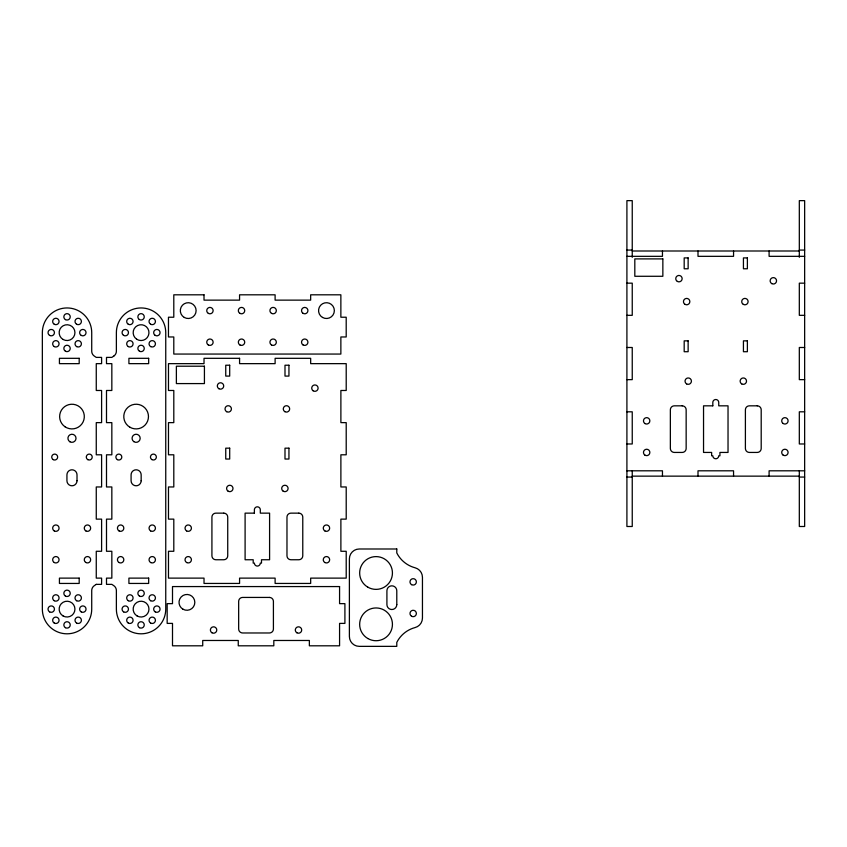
<?xml version="1.0" encoding="UTF-8"?>
<svg xmlns="http://www.w3.org/2000/svg" width="847" height="847" viewBox="0 0 847 847"><rect width="100%" height="100%" fill="white"/><g stroke="black" fill="none" stroke-linecap="round" stroke-linejoin="round"><path stroke-width="1.27" d="M626.907 250.077L632.243 250.077M799.314 250.077L804.65 250.077M632.243 250.998L799.314 250.998M626.907 256.334L662.46 256.334L662.46 250.998M804.65 256.334L769.097 256.334L769.097 250.998M626.907 283.163L632.243 283.163L632.243 315.328L626.907 315.328M804.65 283.163L799.314 283.163L799.314 315.328L804.65 315.328M626.907 347.492L632.243 347.492L632.243 379.647L626.907 379.647M804.65 347.492L799.314 347.492L799.314 379.647L804.65 379.647M626.907 411.811L632.243 411.811L632.243 443.976L626.907 443.976M804.65 411.811L799.314 411.811L799.314 443.976L804.65 443.976M626.907 470.805L662.46 470.805L662.46 476.141M804.65 470.805L769.097 470.805L769.097 476.141M632.243 476.141L799.314 476.141M626.907 477.062L632.243 477.062M799.314 477.062L804.65 477.062M799.314 257.319L799.314 200.644L804.65 200.644L804.65 526.495L799.314 526.495L799.314 470.805M733.555 250.998L733.555 256.334L698.002 256.334L698.002 250.998M733.555 476.141L733.555 470.805L698.002 470.805L698.002 476.141M632.243 257.319L632.243 200.644L626.907 200.644L626.907 526.495L632.243 526.495L632.243 470.805M113.742 356.121L111.836 357.392L106.5 357.392L106.5 363.649L111.836 363.649L111.836 390.478L106.5 390.478L106.5 422.632L111.836 422.632L111.836 454.797L106.5 454.797L106.5 486.961L111.836 486.961L111.836 519.126L106.5 519.126L106.5 551.281L111.836 551.281L111.836 578.12L106.5 578.12L106.5 584.366L111.836 584.366L113.742 585.637A5.929 5.929 0 0 1 116.378 590.571L116.378 609.12A24.69 24.69 0 0 0 141.057 633.81A24.69 24.69 0 0 0 165.747 609.12L165.747 332.638A24.69 24.69 0 0 0 141.057 307.948A24.69 24.69 0 0 0 116.378 332.638L116.378 351.187A5.929 5.929 0 0 1 113.742 356.121M96.262 584.366L94.356 585.637A5.929 5.929 0 0 0 91.72 590.571L91.72 609.12A24.69 24.69 0 0 1 67.04 633.81A24.69 24.69 0 0 1 42.35 609.12L42.35 332.638A24.69 24.69 0 0 1 67.04 307.948A24.69 24.69 0 0 1 91.72 332.638L91.72 351.187A5.929 5.929 0 0 0 94.356 356.121L96.262 357.392L101.598 357.392L101.598 363.649L96.262 363.649L96.262 390.478L101.598 390.478L101.598 422.632L96.262 422.632L96.262 454.797L101.598 454.797L101.598 486.961L96.262 486.961L96.262 519.126L101.598 519.126L101.598 551.281L96.262 551.281L96.262 578.12L101.598 578.12L101.598 584.366L96.262 584.366M688.135 257.911L684.185 257.911L684.185 268.774L688.135 268.774L688.135 257.911M747.382 257.911L743.433 257.911L743.433 268.774L747.382 268.774L747.382 257.911M662.852 258.896L634.816 258.896L634.816 276.281L662.852 276.281L662.852 258.896M204.011 294.809L173.794 294.809L173.794 317.223L168.468 317.223L168.468 336.968L173.794 336.968L173.794 354.057L340.865 354.057L340.865 336.968L346.201 336.968L346.201 317.223L340.865 317.223L340.865 294.809L310.658 294.809L310.658 300.134L275.106 300.134L275.106 294.809L239.563 294.809L239.563 300.134L204.011 300.134L204.011 294.809M688.135 340.854L684.185 340.854L684.185 351.717L688.135 351.717L688.135 340.854M747.382 340.854L743.433 340.854L743.433 351.717L747.382 351.717L747.382 340.854M79.184 358.313L59.428 358.313L59.428 363.649L79.184 363.649L79.184 358.313M148.67 358.313L128.913 358.313L128.913 363.649L148.67 363.649L148.67 358.313M239.574 358.313L204.021 358.313L204.021 363.649L168.479 363.649L168.479 390.478L173.804 390.478L173.804 422.632L168.479 422.632L168.479 454.797L173.804 454.797L173.804 486.961L168.479 486.961L168.479 519.126L173.804 519.126L173.804 551.281L168.479 551.281L168.479 578.12L204.021 578.12L204.021 583.445L239.574 583.445L239.574 578.12L275.116 578.12L275.116 583.445L310.669 583.445L310.669 578.12L346.211 578.12L346.211 551.281L340.886 551.281L340.886 519.126L346.211 519.126L346.211 486.961L340.886 486.961L340.886 454.797L346.211 454.797L346.211 422.632L340.886 422.632L340.886 390.478L346.211 390.478L346.211 363.649L310.669 363.649L310.669 358.313L275.116 358.313L275.116 363.649L239.574 363.649L239.574 358.313M229.696 365.226L225.747 365.226L225.747 376.089L229.696 376.089L229.696 365.226M288.943 365.226L284.994 365.226L284.994 376.089L288.943 376.089L288.943 365.226M204.423 366.211L176.377 366.211L176.377 383.585L204.423 383.585L204.423 366.211M682.206 405.829L674.307 405.829A3.949 3.949 0 0 0 670.358 409.779L670.358 448.487A3.949 3.949 0 0 0 674.307 452.436L682.206 452.436A3.949 3.949 0 0 0 686.155 448.487L686.155 409.779A3.949 3.949 0 0 0 682.206 405.829M712.814 405.829L703.539 405.829L703.539 452.436L711.639 452.436L711.639 455.792L712.814 455.792A2.965 2.965 0 0 0 715.779 458.756A2.965 2.965 0 0 0 718.743 455.792L719.929 455.792L719.929 452.436L728.028 452.436L728.028 405.829L718.743 405.829L718.743 402.473A2.965 2.965 0 0 0 715.779 399.509A2.965 2.965 0 0 0 712.814 402.473L712.814 405.829M757.25 405.829L749.351 405.829A3.949 3.949 0 0 0 745.402 409.779L745.402 448.487A3.949 3.949 0 0 0 749.351 452.436L757.25 452.436A3.949 3.949 0 0 0 761.199 448.487L761.199 409.779A3.949 3.949 0 0 0 757.25 405.829M229.696 448.169L225.747 448.169L225.747 459.032L229.696 459.032L229.696 448.169M288.943 448.169L284.994 448.169L284.994 459.032L288.943 459.032L288.943 448.169M223.777 513.144L215.879 513.144A3.949 3.949 0 0 0 211.919 517.094L211.919 555.801A3.949 3.949 0 0 0 215.879 559.751L223.777 559.751A3.949 3.949 0 0 0 227.727 555.801L227.727 517.094A3.949 3.949 0 0 0 223.777 513.144M254.386 513.144L245.101 513.144L245.101 559.751L253.2 559.751L253.2 563.107L254.386 563.107A2.965 2.965 0 0 0 257.35 566.071A2.965 2.965 0 0 0 260.304 563.107L261.49 563.107L261.49 559.751L269.59 559.751L269.59 513.144L260.304 513.144L260.304 509.788A2.965 2.965 0 0 0 257.35 506.824A2.965 2.965 0 0 0 254.386 509.788L254.386 513.144M298.822 513.144L290.923 513.144A3.949 3.949 0 0 0 286.974 517.094L286.974 555.801A3.949 3.949 0 0 0 290.923 559.751L298.822 559.751A3.949 3.949 0 0 0 302.771 555.801L302.771 517.094A3.949 3.949 0 0 0 298.822 513.144M396.788 548.994L359.266 548.994A9.878 9.878 0 0 0 349.388 558.872L349.388 636.478A9.878 9.878 0 0 0 359.266 646.356L396.788 646.356L396.788 642.407A28.756 28.756 0 0 1 415.104 627.563A9.878 9.878 0 0 0 422.452 618.014L422.452 577.336A9.878 9.878 0 0 0 415.104 567.786A28.756 28.756 0 0 1 396.788 552.943L396.788 548.994M79.184 578.12L59.428 578.12L59.428 583.445L79.184 583.445L79.184 578.12M148.67 578.12L128.913 578.12L128.913 583.445L148.67 583.445L148.67 578.12M339.573 586.569L172.502 586.569L172.502 603.646L167.166 603.646L167.166 623.392L172.502 623.392L172.502 645.806L202.719 645.806L202.719 640.48L238.261 640.48L238.261 645.806L273.814 645.806L273.814 640.48L309.356 640.48L309.356 645.806L339.573 645.806L339.573 623.392L344.909 623.392L344.909 603.646L339.573 603.646L339.573 586.569M269.462 597.431L242.613 597.431A3.949 3.949 0 0 0 238.663 601.381L238.663 629.025A3.949 3.949 0 0 0 242.613 632.974L269.462 632.974A3.949 3.949 0 0 0 273.412 629.025L273.412 601.381A3.949 3.949 0 0 0 269.462 597.431M396.788 604.589L396.788 590.761A4.934 4.934 0 0 0 391.843 585.828A4.934 4.934 0 0 0 386.91 590.761L386.91 604.589A4.934 4.934 0 0 0 391.843 609.522A4.934 4.934 0 0 0 396.788 604.589M141.163 480.757L141.163 474.828A5.04 5.04 0 0 0 136.123 469.789A5.04 5.04 0 0 0 131.084 474.828L131.084 480.757A5.04 5.04 0 0 0 136.123 485.786A5.04 5.04 0 0 0 141.163 480.757M77.013 480.757L77.013 474.828A5.04 5.04 0 0 0 71.974 469.789A5.04 5.04 0 0 0 66.934 474.828L66.934 480.757A5.04 5.04 0 0 0 71.974 485.786A5.04 5.04 0 0 0 77.013 480.757M139.459 596.087A3.197 3.197 0 0 0 144.265 593.323A3.197 3.197 0 0 0 139.459 590.55A3.197 3.197 0 0 0 139.459 596.087M139.268 319.488A3.197 3.197 0 0 0 144.255 317.064A3.197 3.197 0 0 0 139.66 313.962A3.197 3.197 0 0 0 139.268 319.488M150.639 623.064A3.197 3.197 0 0 0 155.435 620.29A3.197 3.197 0 0 0 150.639 617.516A3.197 3.197 0 0 0 150.639 623.064M136.632 339.181A7.898 7.898 0 0 0 148.945 333.199A7.898 7.898 0 0 0 137.606 325.534A7.898 7.898 0 0 0 136.632 339.181M139.459 627.691A3.197 3.197 0 0 0 144.265 624.917A3.197 3.197 0 0 0 139.459 622.153A3.197 3.197 0 0 0 139.459 627.691M151.74 459.508A2.965 2.965 0 0 0 156.356 457.264A2.965 2.965 0 0 0 152.111 454.394A2.965 2.965 0 0 0 151.74 459.508M155.266 611.894A3.197 3.197 0 0 0 160.062 609.12A3.197 3.197 0 0 0 155.266 606.346A3.197 3.197 0 0 0 155.266 611.894M150.639 600.724A3.197 3.197 0 0 0 155.435 597.95A3.197 3.197 0 0 0 150.639 595.176A3.197 3.197 0 0 0 150.639 600.724M139.459 351.209A3.197 3.197 0 0 0 144.265 348.435A3.197 3.197 0 0 0 139.459 345.671A3.197 3.197 0 0 0 139.459 351.209M137.108 615.96A7.898 7.898 0 0 0 148.966 609.12A7.898 7.898 0 0 0 137.108 602.281A7.898 7.898 0 0 0 137.108 615.96M150.639 562.524A3.197 3.197 0 0 0 155.435 559.751A3.197 3.197 0 0 0 150.639 556.977A3.197 3.197 0 0 0 150.639 562.524M150.639 324.242A3.197 3.197 0 0 0 155.435 321.468A3.197 3.197 0 0 0 150.639 318.694A3.197 3.197 0 0 0 150.639 324.242M150.639 530.921A3.197 3.197 0 0 0 155.435 528.147A3.197 3.197 0 0 0 150.639 525.384A3.197 3.197 0 0 0 150.639 530.921M155.065 335.285A3.197 3.197 0 0 0 160.051 332.871A3.197 3.197 0 0 0 155.467 329.758A3.197 3.197 0 0 0 155.065 335.285M119.035 530.921A3.197 3.197 0 0 0 123.831 528.147A3.197 3.197 0 0 0 119.035 525.384A3.197 3.197 0 0 0 119.035 530.921M129.951 427.259A12.345 12.345 0 0 0 148.469 416.576A12.345 12.345 0 0 0 129.951 405.882A12.345 12.345 0 0 0 129.951 427.259M128.289 346.582A3.197 3.197 0 0 0 133.085 343.808A3.197 3.197 0 0 0 128.289 341.045A3.197 3.197 0 0 0 128.289 346.582M123.471 335.285A3.197 3.197 0 0 0 128.458 332.871A3.197 3.197 0 0 0 123.863 329.758A3.197 3.197 0 0 0 123.471 335.285M128.289 324.242A3.197 3.197 0 0 0 133.085 321.468A3.197 3.197 0 0 0 128.289 318.694A3.197 3.197 0 0 0 128.289 324.242M150.639 346.582A3.197 3.197 0 0 0 155.435 343.808A3.197 3.197 0 0 0 150.639 341.045A3.197 3.197 0 0 0 150.639 346.582M128.289 623.064A3.197 3.197 0 0 0 133.085 620.29A3.197 3.197 0 0 0 128.289 617.516A3.197 3.197 0 0 0 128.289 623.064M128.289 600.724A3.197 3.197 0 0 0 133.085 597.95A3.197 3.197 0 0 0 128.289 595.176A3.197 3.197 0 0 0 128.289 600.724M123.662 611.894A3.197 3.197 0 0 0 128.458 609.12A3.197 3.197 0 0 0 123.662 606.346A3.197 3.197 0 0 0 123.662 611.894M133.858 441.647A4.044 4.044 0 0 0 140.168 438.587A4.044 4.044 0 0 0 134.355 434.649A4.044 4.044 0 0 0 133.858 441.647M117.362 459.625A2.965 2.965 0 0 0 121.809 457.052A2.965 2.965 0 0 0 117.362 454.49A2.965 2.965 0 0 0 117.362 459.625M119.035 562.524A3.197 3.197 0 0 0 123.831 559.751A3.197 3.197 0 0 0 119.035 556.977A3.197 3.197 0 0 0 119.035 562.524M65.441 596.087A3.197 3.197 0 0 0 70.237 593.323A3.197 3.197 0 0 0 65.441 590.55A3.197 3.197 0 0 0 65.441 596.087M65.441 319.615A3.197 3.197 0 0 0 70.237 316.842A3.197 3.197 0 0 0 65.441 314.068A3.197 3.197 0 0 0 65.441 319.615M54.261 623.064A3.197 3.197 0 0 0 59.068 620.29A3.197 3.197 0 0 0 54.261 617.516A3.197 3.197 0 0 0 54.261 623.064M63.091 339.478A7.898 7.898 0 0 0 74.938 332.638A7.898 7.898 0 0 0 63.091 325.799A7.898 7.898 0 0 0 63.091 339.478M65.441 627.691A3.197 3.197 0 0 0 70.237 624.917A3.197 3.197 0 0 0 65.441 622.153A3.197 3.197 0 0 0 65.441 627.691M53.213 459.625A2.965 2.965 0 0 0 57.66 457.052A2.965 2.965 0 0 0 53.213 454.49A2.965 2.965 0 0 0 53.213 459.625M49.634 611.894A3.197 3.197 0 0 0 54.441 609.12A3.197 3.197 0 0 0 49.634 606.346A3.197 3.197 0 0 0 49.634 611.894M54.261 600.724A3.197 3.197 0 0 0 59.068 597.95A3.197 3.197 0 0 0 54.261 595.176A3.197 3.197 0 0 0 54.261 600.724M65.441 351.209A3.197 3.197 0 0 0 70.237 348.435A3.197 3.197 0 0 0 65.441 345.671A3.197 3.197 0 0 0 65.441 351.209M63.091 615.96A7.898 7.898 0 0 0 74.938 609.12A7.898 7.898 0 0 0 63.091 602.281A7.898 7.898 0 0 0 63.091 615.96M54.261 562.524A3.197 3.197 0 0 0 59.068 559.751A3.197 3.197 0 0 0 54.261 556.977A3.197 3.197 0 0 0 54.261 562.524M54.261 324.242A3.197 3.197 0 0 0 59.068 321.468A3.197 3.197 0 0 0 54.261 318.694A3.197 3.197 0 0 0 54.261 324.242M54.261 530.921A3.197 3.197 0 0 0 59.068 528.147A3.197 3.197 0 0 0 54.261 525.384A3.197 3.197 0 0 0 54.261 530.921M49.634 335.412A3.197 3.197 0 0 0 54.441 332.638A3.197 3.197 0 0 0 49.634 329.864A3.197 3.197 0 0 0 49.634 335.412M85.865 530.921A3.197 3.197 0 0 0 90.661 528.147A3.197 3.197 0 0 0 85.865 525.384A3.197 3.197 0 0 0 85.865 530.921M65.05 426.793A12.345 12.345 0 0 0 84.287 417.455A12.345 12.345 0 0 0 66.585 405.469A12.345 12.345 0 0 0 65.05 426.793M76.611 346.582A3.197 3.197 0 0 0 81.407 343.808A3.197 3.197 0 0 0 76.611 341.045A3.197 3.197 0 0 0 76.611 346.582M81.238 335.412A3.197 3.197 0 0 0 86.034 332.638A3.197 3.197 0 0 0 81.238 329.864A3.197 3.197 0 0 0 81.238 335.412M76.611 324.242A3.197 3.197 0 0 0 81.407 321.468A3.197 3.197 0 0 0 76.611 318.694A3.197 3.197 0 0 0 76.611 324.242M54.261 346.582A3.197 3.197 0 0 0 59.068 343.808A3.197 3.197 0 0 0 54.261 341.045A3.197 3.197 0 0 0 54.261 346.582M76.611 623.064A3.197 3.197 0 0 0 81.407 620.29A3.197 3.197 0 0 0 76.611 617.516A3.197 3.197 0 0 0 76.611 623.064M76.611 600.724A3.197 3.197 0 0 0 81.407 597.95A3.197 3.197 0 0 0 76.611 595.176A3.197 3.197 0 0 0 76.611 600.724M81.238 611.894A3.197 3.197 0 0 0 86.034 609.12A3.197 3.197 0 0 0 81.238 606.346A3.197 3.197 0 0 0 81.238 611.894M69.952 441.795A4.044 4.044 0 0 0 76.018 438.291A4.044 4.044 0 0 0 69.952 434.786A4.044 4.044 0 0 0 69.952 441.795M87.77 459.625A2.965 2.965 0 0 0 92.217 457.052A2.965 2.965 0 0 0 87.77 454.49A2.965 2.965 0 0 0 87.77 459.625M85.674 562.397A3.197 3.197 0 0 0 90.65 559.973A3.197 3.197 0 0 0 86.066 556.871A3.197 3.197 0 0 0 85.674 562.397M228.002 491.101A3.197 3.197 0 0 0 232.989 488.687A3.197 3.197 0 0 0 228.404 485.575A3.197 3.197 0 0 0 228.002 491.101M283.099 491.101A3.197 3.197 0 0 0 288.086 488.687A3.197 3.197 0 0 0 283.501 485.575A3.197 3.197 0 0 0 283.099 491.101M313.125 390.785A3.197 3.197 0 0 0 318.101 388.36A3.197 3.197 0 0 0 313.517 385.258A3.197 3.197 0 0 0 313.125 390.785M324.867 562.524A3.197 3.197 0 0 0 329.663 559.751A3.197 3.197 0 0 0 324.867 556.977A3.197 3.197 0 0 0 324.867 562.524M186.626 562.524A3.197 3.197 0 0 0 191.422 559.751A3.197 3.197 0 0 0 186.626 556.977A3.197 3.197 0 0 0 186.626 562.524M186.626 530.921A3.197 3.197 0 0 0 191.422 528.147A3.197 3.197 0 0 0 186.626 525.384A3.197 3.197 0 0 0 186.626 530.921M324.867 530.921A3.197 3.197 0 0 0 329.663 528.147A3.197 3.197 0 0 0 324.867 525.384A3.197 3.197 0 0 0 324.867 530.921M226.615 411.674A3.197 3.197 0 0 0 231.422 408.91A3.197 3.197 0 0 0 226.615 406.137A3.197 3.197 0 0 0 226.615 411.674M284.878 411.674A3.197 3.197 0 0 0 289.674 408.91A3.197 3.197 0 0 0 284.878 406.137A3.197 3.197 0 0 0 284.878 411.674M218.918 388.731A3.197 3.197 0 0 0 223.714 385.957A3.197 3.197 0 0 0 218.918 383.193A3.197 3.197 0 0 0 218.918 388.731M182.963 609.205A7.898 7.898 0 0 0 194.821 602.365A7.898 7.898 0 0 0 182.963 595.526A7.898 7.898 0 0 0 182.963 609.205M296.895 632.783A3.197 3.197 0 0 0 301.701 630.009A3.197 3.197 0 0 0 296.895 627.246A3.197 3.197 0 0 0 296.895 632.783M211.983 632.783A3.197 3.197 0 0 0 216.779 630.009A3.197 3.197 0 0 0 211.983 627.246A3.197 3.197 0 0 0 211.983 632.783M302.94 344.856A3.197 3.197 0 0 0 307.916 342.432A3.197 3.197 0 0 0 303.332 339.329A3.197 3.197 0 0 0 302.94 344.856M208.341 344.973A3.197 3.197 0 0 0 213.137 342.209A3.197 3.197 0 0 0 208.341 339.435A3.197 3.197 0 0 0 208.341 344.973M271.527 344.973A3.197 3.197 0 0 0 276.334 342.209A3.197 3.197 0 0 0 271.527 339.435A3.197 3.197 0 0 0 271.527 344.973M239.934 313.379A3.197 3.197 0 0 0 244.73 310.605A3.197 3.197 0 0 0 239.934 307.832A3.197 3.197 0 0 0 239.934 313.379M208.341 313.379A3.197 3.197 0 0 0 213.137 310.605A3.197 3.197 0 0 0 208.341 307.832A3.197 3.197 0 0 0 208.341 313.379M184.265 317.445A7.898 7.898 0 0 0 196.112 310.605A7.898 7.898 0 0 0 184.265 303.766A7.898 7.898 0 0 0 184.265 317.445M271.527 313.379A3.197 3.197 0 0 0 276.334 310.605A3.197 3.197 0 0 0 271.527 307.832A3.197 3.197 0 0 0 271.527 313.379M322.506 317.445A7.898 7.898 0 0 0 334.353 310.605A7.898 7.898 0 0 0 322.506 303.766A7.898 7.898 0 0 0 322.506 317.445M302.94 313.252A3.197 3.197 0 0 0 307.916 310.838A3.197 3.197 0 0 0 303.332 307.726A3.197 3.197 0 0 0 302.94 313.252M239.934 344.973A3.197 3.197 0 0 0 244.73 342.209A3.197 3.197 0 0 0 239.934 339.435A3.197 3.197 0 0 0 239.934 344.973M411.578 584.652A3.197 3.197 0 0 0 416.375 581.878A3.197 3.197 0 0 0 411.578 579.104A3.197 3.197 0 0 0 411.578 584.652M411.578 616.245A3.197 3.197 0 0 0 416.375 613.472A3.197 3.197 0 0 0 411.578 610.708A3.197 3.197 0 0 0 411.578 616.245M367.852 587.183A16.389 16.389 0 0 0 392.436 572.996A16.389 16.389 0 0 0 367.852 558.798A16.389 16.389 0 0 0 367.852 587.183M367.852 638.532A16.389 16.389 0 0 0 392.436 624.334A16.389 16.389 0 0 0 367.852 610.147A16.389 16.389 0 0 0 367.852 638.532M686.631 383.913A3.197 3.197 0 0 0 691.427 381.15A3.197 3.197 0 0 0 686.631 378.376A3.197 3.197 0 0 0 686.631 383.913M741.728 383.913A3.197 3.197 0 0 0 746.525 381.15A3.197 3.197 0 0 0 741.728 378.376A3.197 3.197 0 0 0 741.728 383.913M771.744 283.597A3.197 3.197 0 0 0 776.551 280.823A3.197 3.197 0 0 0 771.744 278.049A3.197 3.197 0 0 0 771.744 283.597M783.062 455.051A3.197 3.197 0 0 0 788.091 452.722A3.197 3.197 0 0 0 783.56 449.535A3.197 3.197 0 0 0 783.062 455.051M644.821 455.051A3.197 3.197 0 0 0 649.85 452.722A3.197 3.197 0 0 0 645.319 449.535A3.197 3.197 0 0 0 644.821 455.051M645.065 423.606A3.197 3.197 0 0 0 649.861 420.843A3.197 3.197 0 0 0 645.065 418.069A3.197 3.197 0 0 0 645.065 423.606M783.062 423.458A3.197 3.197 0 0 0 788.091 421.128A3.197 3.197 0 0 0 783.56 417.942A3.197 3.197 0 0 0 783.062 423.458M685.054 304.369A3.197 3.197 0 0 0 689.85 301.596A3.197 3.197 0 0 0 685.054 298.832A3.197 3.197 0 0 0 685.054 304.369M743.306 304.369A3.197 3.197 0 0 0 748.113 301.596A3.197 3.197 0 0 0 743.306 298.832A3.197 3.197 0 0 0 743.306 304.369M677.346 281.416A3.197 3.197 0 0 0 682.153 278.652A3.197 3.197 0 0 0 677.346 275.878A3.197 3.197 0 0 0 677.346 281.416"/></g></svg>
